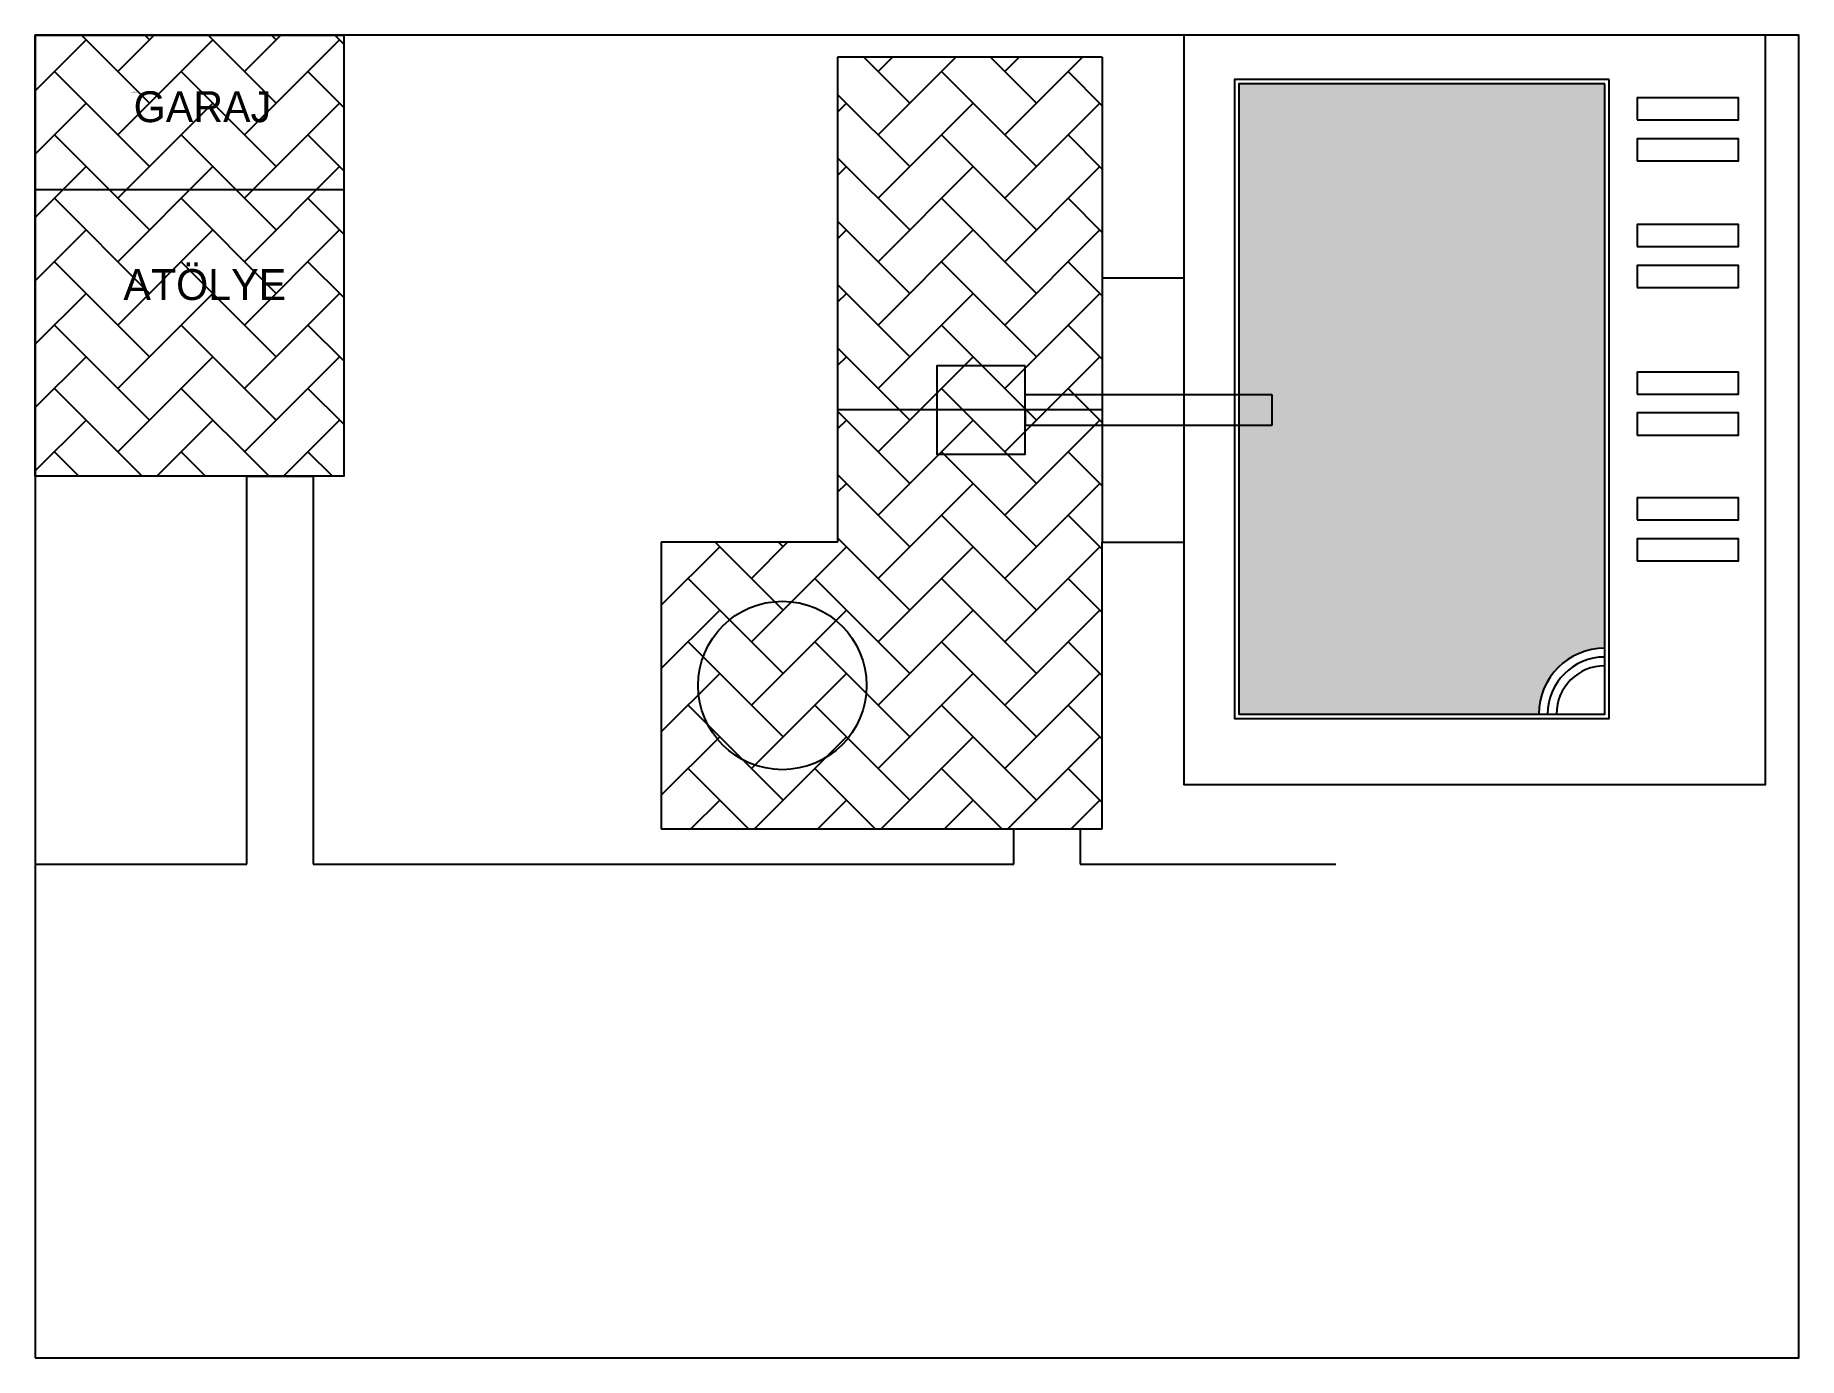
# Model space of a CAD drawing. Header units: millimetres. Extents: x 100 to 4100, y 100 to 3100.
import ezdxf

# ---------------------------------------------------------------- set-up
doc = ezdxf.new("R2010")
doc.units = ezdxf.units.MM

msp = doc.modelspace()

# ---------------------------------------------------------------- hatches: boundary and pattern name
h = msp.add_hatch()
h.set_pattern_fill('AR-HBONE', color=256, style=0)
h.paths.add_polyline_path([(800, 3100), (100, 3100), (100, 2750), (800, 2750)])
h.paths.add_polyline_path([(800, 2750), (100, 2750), (100, 2100), (800, 2100)])
h.paths.add_polyline_path([(305.7, 2990.4), (667.4, 2990.4), (667.4, 2885.4), (305.7, 2885.4)], flags=24)
h.paths.add_polyline_path([(318.2, 2973), (331.1, 2973), (331.1, 2969.3), (318.2, 2969.3)], flags=8)
h.paths.add_polyline_path([(282.4, 2587), (714.1, 2587), (714.1, 2482), (282.4, 2482)], flags=24)
h = msp.add_hatch()
h.set_pattern_fill('AR-HBONE', color=256, style=0)
h.paths.add_polyline_path([(1920, 3050), (1920, 1950), (1520, 1950), (1520, 1300), (2520, 1300), (2520, 1950), (2520, 2550), (2520, 3050)])
h = msp.add_hatch(color=256)
h.set_gradient(color1=(0, 0, 255), one_color=1, tint=1, name='INVHEMISPHERICAL')
h.paths.add_polyline_path([(3660, 2990), (2830, 2990), (2830, 1560), (3510.4, 1560, -0.414214), (3660, 1709.6)])

# ---------------------------------------------------------------- linework, layer by layer
for p, q in [((100, 3100), (100, 2750)), ((4100, 3100), (4025, 3100)), ((4100, 3100), (4025, 3100)), ((2520, 3050), (1920, 3050)), ((1920, 3050), (1920, 1950)), ((2520, 3050), (2520, 2550)), ((100, 2750), (800, 2750)), ((2520, 2550), (2705, 2550)), ((2520, 2550), (2520, 1950)), ((2345, 2250), (2345, 2285)), ((2345, 2285), (2705, 2285)), ((2705, 2285), (2905, 2285)), ((2905, 2285), (2905, 2215)), ((2520, 2250), (1918.3, 2250)), ((2345, 2250), (2345, 2215)), ((2905, 2215), (2345, 2215)), ((2245, 2150), (2285, 2150)), ((100, 2100), (100, 1220)), ((580, 1220), (580, 2100)), ((580, 2100), (730, 2100)), ((730, 2100), (730, 1220)), ((1920, 1950), (1520, 1950)), ((1520, 1950), (1520, 1300)), ((2520, 1300), (2520, 1950)), ((2520, 1950), (2705, 1950)), ((1520, 1300), (2520, 1300)), ((2320, 1220), (2320, 1300)), ((2320, 1300), (2470, 1300)), ((2470, 1300), (2470, 1220)), ((100, 1220), (580, 1220)), ((730, 1220), (2320, 1220)), ((2470, 1220), (3050, 1220))]:
    msp.add_line(p, q)
for points in [[(100, 100), (4100, 100), (4100, 3100), (100, 3100)], [(100, 3100), (800, 3100), (800, 2100), (100, 2100)], [(4025, 3100), (2705, 3100), (2705, 1400), (4025, 1400)], [(3670, 3000), (2820, 3000), (2820, 1550), (3670, 1550)], [(3660, 2990), (2830, 2990), (2830, 1560), (3660, 1560)], [(3733.6, 2907.9), (3963.6, 2907.9), (3963.6, 2957.9), (3733.6, 2957.9)], [(3733.6, 2815.2), (3963.6, 2815.2), (3963.6, 2865.2), (3733.6, 2865.2)], [(3733.6, 2620.5), (3963.6, 2620.5), (3963.6, 2670.5), (3733.6, 2670.5)], [(3733.6, 2527.7), (3963.6, 2527.7), (3963.6, 2577.7), (3733.6, 2577.7)], [(2345, 2350), (2145, 2350), (2145, 2150), (2345, 2150)], [(3733.6, 2285.9), (3963.6, 2285.9), (3963.6, 2335.9), (3733.6, 2335.9)], [(3733.6, 2193.2), (3963.6, 2193.2), (3963.6, 2243.2), (3733.6, 2243.2)], [(3733.6, 2000.5), (3963.6, 2000.5), (3963.6, 2050.5), (3733.6, 2050.5)], [(3733.6, 1907.8), (3963.6, 1907.8), (3963.6, 1957.8), (3733.6, 1957.8)]]:
    msp.add_lwpolyline(points, close=True)
msp.add_circle((1794.6, 1625), 191)
for radius in [149.6, 129.6, 109.6]:
    msp.add_arc((3660, 1560), radius, 90, 180)

# ---------------------------------------------------------------- texts
at = {"attachment_point": 1}
for s, insert, char_height, width in [('GARAJ', (318.8, 2972.4), 2.5, 366.499), ('GARAJ', (323.2, 2972.9), 70, 31.066), ('ATÖLYE', (299.9, 2569.5), 70, 403.859)]:
    msp.add_mtext(s, dxfattribs=dict(at, insert=insert, char_height=char_height, width=width))

doc.saveas('drawing.dxf')
